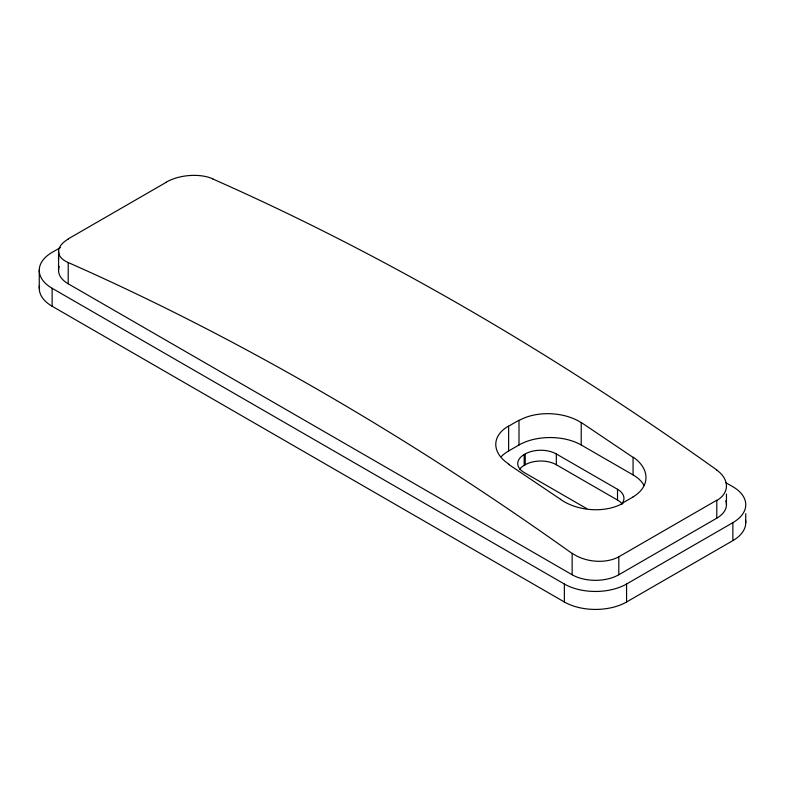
<?xml version="1.0" encoding="UTF-8"?>
<svg xmlns="http://www.w3.org/2000/svg" width="785" height="785" viewBox="0 0 785 785"><rect width="100%" height="100%" fill="white"/><g stroke="black" fill="none" stroke-linecap="round" stroke-linejoin="round"><path stroke-width="1.18" d="M39.25 270.325L39.25 288.291M58.541 270.325L58.581 250.552M726.459 504.706L726.459 494.069M745.75 522.663L745.75 513.684M58.541 259.688L58.581 252.181M68.207 238.895L166.194 182.326M60.553 247.511L52.134 252.368A43.989 25.395 0 0 0 52.134 288.291L52.134 306.248L564.366 601.987A43.989 25.395 0 0 0 626.577 601.987L732.866 540.62A43.989 25.395 0 0 0 745.514 520.043M501.272 456.605A43.989 25.395 0 0 1 508.631 450.973L519.003 444.987A43.989 25.395 0 0 1 581.214 444.987L633.063 474.915A43.989 25.395 0 0 1 643.877 485.169M586.827 508.611A22 12.697 0 0 1 585.365 507.846L524.184 472.521A22 12.697 0 0 1 524.184 454.564L525.224 453.965A22 12.697 0 0 1 556.33 453.965L617.51 489.29A22 12.697 0 0 1 621.19 504.431M519.552 469.273A22 12.697 0 0 1 524.184 465.338L525.224 464.74A22 12.697 0 0 1 556.33 464.74L617.51 500.065A22 12.697 0 0 1 622.142 503.999M622.691 502.949L633.063 496.964M572.383 553.337A33.117 21.009 6.7 0 0 618.815 556.791L716.793 500.212L716.793 518.169L618.806 574.748A32.99 19.046 0 0 1 572.147 574.748L68.207 283.797A32.99 19.046 0 0 1 59.248 266.429M52.134 288.291L564.366 584.02A43.989 25.395 0 0 0 626.577 584.02L732.866 522.663A43.989 25.395 0 0 0 732.866 486.739L725.438 482.461M508.631 464.377L560.48 499.27M732.866 522.663L732.866 540.62M633.063 474.915L633.063 457.37L581.214 422.477L581.214 444.987M626.577 584.02L626.577 601.987M618.806 556.781L618.806 574.748M617.51 489.29L617.51 500.065M572.147 574.748L572.147 553.474A3052.688 1762.482 60 0 0 68.207 262.524A33.117 16.524 -6 0 1 68.393 238.983M564.366 584.02L564.366 601.987M556.33 453.965L556.33 464.74M525.224 453.965L525.224 464.74M524.184 454.564L524.184 465.338M519.003 444.987L519.003 420.191L508.631 426.176L508.631 450.973M68.207 262.524L68.207 283.797M52.134 306.248A43.989 25.395 0 0 1 39.486 285.661M725.752 500.801A32.99 19.046 0 0 1 716.793 518.169M716.676 470.029A33.117 21.401 6.8 0 1 716.999 500.359M166.057 182.267A33.117 16.966 -6 0 1 213 178.931M212.853 179.009A3052.688 1762.482 60 0 1 716.793 469.96M633.309 457.223A44.107 28.123 4.2 0 1 633.024 496.934M519.278 420.367A44.038 26.818 2.9 0 1 581.096 422.546M508.974 464.18A44.038 26.788 4.3 0 1 508.513 426.098M623.025 503.185A44.107 28.083 5.7 0 1 560.441 499.299"/></g></svg>
